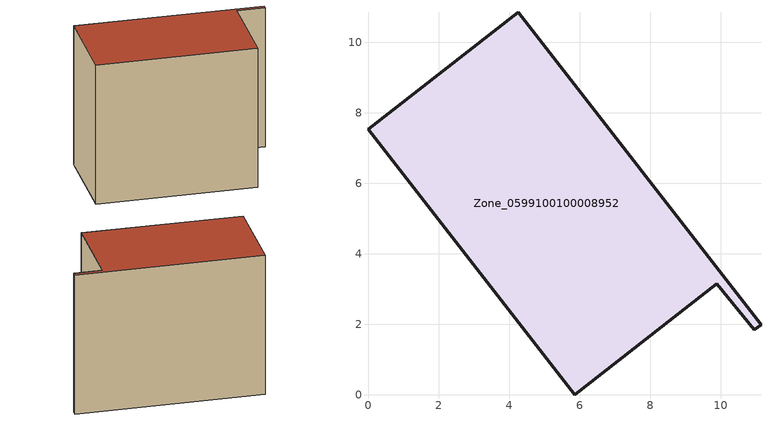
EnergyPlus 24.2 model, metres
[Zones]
Zone_0599100100008952
 floor ground (C_G): 0,7.53 4.25,10.85 11.14,1.99 10.94,1.84 9.89,3.16 5.85,0 z0
 wall outside (C_F): 4.25,10.85 0,7.53 5.85,0 9.89,3.16 10.94,1.84 11.14,1.99 4.25,10.85 z0:8.81
 roof outside (C_R): 11.14,1.99 4.25,10.85 0,7.53 5.85,0 9.89,3.16 10.94,1.84 z8.81
[BUILDING]
Pand.0599100100008952: North Axis=0; Terrain=City; Loads Convergence Tolerance Value=0.04; Temperature Convergence Tolerance Value=0.4; Solar Distribution=FullExterior; Maximum Number of Warmup Days=25; Minimum Number of Warmup Days=1
[Site:Location]
Rotterdam.The.Hague.AP_ZH_NLD Design_Conditions: Latitude=51.96; Longitude=4.45; Time Zone=1; Elevation=-4.5
[SITE:GROUNDTEMPERATURE:BUILDINGSURFACE]
18, 18, 18, 18, 18, 18, 18, 18, 18, 18, 18, 18
[MATERIAL] Thermal Absorptance=0.9; Solar Absorptance=0.7; Visible Absorptance=0.7
Name | Roughness | Thickness | Conductivity | Density | Specific Heat
G.TI.2006-2014 | MediumSmooth | 0.15 | 0.06 | 540 | 1210
F.TI.2006-2014 | Rough | 0.3 | 0.12 | 1920 | 840
R.TI.2006-2014 | MediumRough | 0.2 | 0.08 | 1500 | 1000
[CONSTRUCTION]
C_G: G.TI.2006-2014
C_F: F.TI.2006-2014
C_R: R.TI.2006-2014
[ZONE]
Zone_0599100100008952: Type=1; Multiplier=1; Ceiling Height=Autocalculate; Volume=Autocalculate; Floor Area=autocalculate; Part of Total Floor Area=Yes
[ZONEINFILTRATION:DESIGNFLOWRATE]
Infil_Zone_0599100100008952: Zone or ZoneList or Space or SpaceList=Zone_0599100100008952; Schedule=AlwaysOn; Design Flow Rate Calculation Method=Flow/Area; Flow Rate per Floor Area=0.0015; Constant Term Coefficient=1; Temperature Term Coefficient=0; Velocity Term Coefficient=0; Velocity Squared Term Coefficient=0
[HVACTEMPLATE:ZONE:IDEALLOADSAIRSYSTEM]
Zone_0599100100008952: Maximum Heating Supply Air Temperature=50; Minimum Cooling Supply Air Temperature=13; Maximum Heating Supply Air Humidity Ratio=0.0156; Minimum Cooling Supply Air Humidity Ratio=0.0077; Heating Limit=NoLimit; Cooling Limit=NoLimit; Dehumidification Control Type=ConstantSensibleHeatRatio; Cooling Sensible Heat Ratio=0.7; Dehumidification Setpoint=60; Humidification Control Type=None; Humidification Setpoint=30; Outdoor Air Method=None; Outdoor Air Flow Rate per Person=0.00944; Outdoor Air Flow Rate per Zone Floor Area=0; Outdoor Air Flow Rate per Zone=0; Demand Controlled Ventilation Type=None; Outdoor Air Economizer Type=NoEconomizer; Heat Recovery Type=None; Sensible Heat Recovery Effectiveness=0.7; Latent Heat Recovery Effectiveness=0.65
[ZONECONTROL:THERMOSTAT]
ThermostatControl_Zone_0599100100008952: Zone or ZoneList=Zone_0599100100008952; Control Type Schedule=DualSetpointControlType; Control 1=Thermostat_Zone_0599100100008952; Temperature Difference Between Cutout And Setpoint=0
[THERMOSTATSETPOINT:DUALSETPOINT]
Thermostat_Zone_0599100100008952: Heating Setpoint Temperature Schedule=HeatingSetpoint_Zone_0599100100008952; Cooling Setpoint Temperature Schedule=CoolingSetpoint_Zone_0599100100008952
[SCHEDULE:COMPACT]
HeatingSetpoint_Zone_0599100100008952: Through: 12/31, For: AllDays, Until: 24:00, 21
CoolingSetpoint_Zone_0599100100008952: Through: 12/31, For: AllDays, Until: 24:00, 24
DualSetpointControlType: Through: 12/31, For: AllDays, Until: 24:00, 4
AlwaysOn: Through: 12/31, For: AllDays, Until: 24:00, 1
